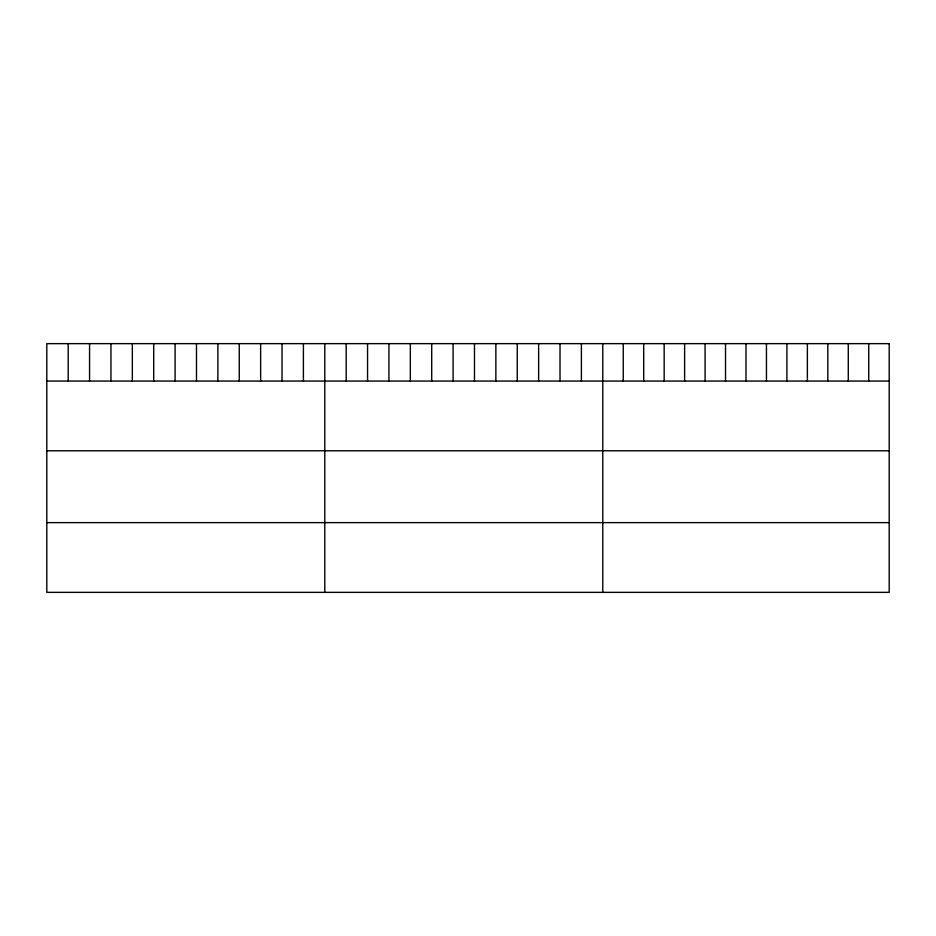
<?xml version="1.0" encoding="UTF-8"?>
<svg xmlns="http://www.w3.org/2000/svg" width="936" height="936" viewBox="0 0 936 936"><rect width="100%" height="100%" fill="white"/><g stroke="black" fill="none" stroke-linecap="round" stroke-linejoin="round"><path stroke-width="1.4" d="M46.8 381.057L889.2 381.057M46.8 450.789L889.2 450.789M46.8 522.627L889.2 522.627M868.737 343.641L868.737 381.057M848.285 343.641L848.285 381.057M827.822 343.641L827.822 381.057M807.37 343.641L807.37 381.057M786.907 343.641L786.907 381.057M766.455 343.641L766.455 381.057M745.992 343.641L745.992 381.057M725.529 343.641L725.529 381.057M705.077 343.641L705.077 381.057M684.614 343.641L684.614 381.057M664.162 343.641L664.162 381.057M643.699 343.641L643.699 381.057M623.247 343.641L623.247 381.057M602.784 343.641L602.784 592.359M581.396 343.641L581.396 381.057M560.02 343.641L560.02 381.057M538.633 343.641L538.633 381.057M517.245 343.641L517.245 381.057M495.869 343.641L495.869 381.057M474.482 343.641L474.482 381.057M453.094 343.641L453.094 381.057M431.707 343.641L431.707 381.057M410.331 343.641L410.331 381.057M388.943 343.641L388.943 381.057M367.555 343.641L367.555 381.057M346.18 343.641L346.18 381.057M324.792 343.641L324.792 592.359M303.404 343.641L303.404 381.057M282.029 343.641L282.029 381.057M260.641 343.641L260.641 381.057M239.253 343.641L239.253 381.057M217.877 343.641L217.877 381.057M196.49 343.641L196.49 381.057M175.102 343.641L175.102 381.057M153.715 343.641L153.715 381.057M132.339 343.641L132.339 381.057M110.951 343.641L110.951 381.057M89.563 343.641L89.563 381.057M68.188 343.641L68.188 381.057M889.2 343.641L46.8 343.641L46.8 592.359L889.2 592.359L889.2 343.641"/></g></svg>
